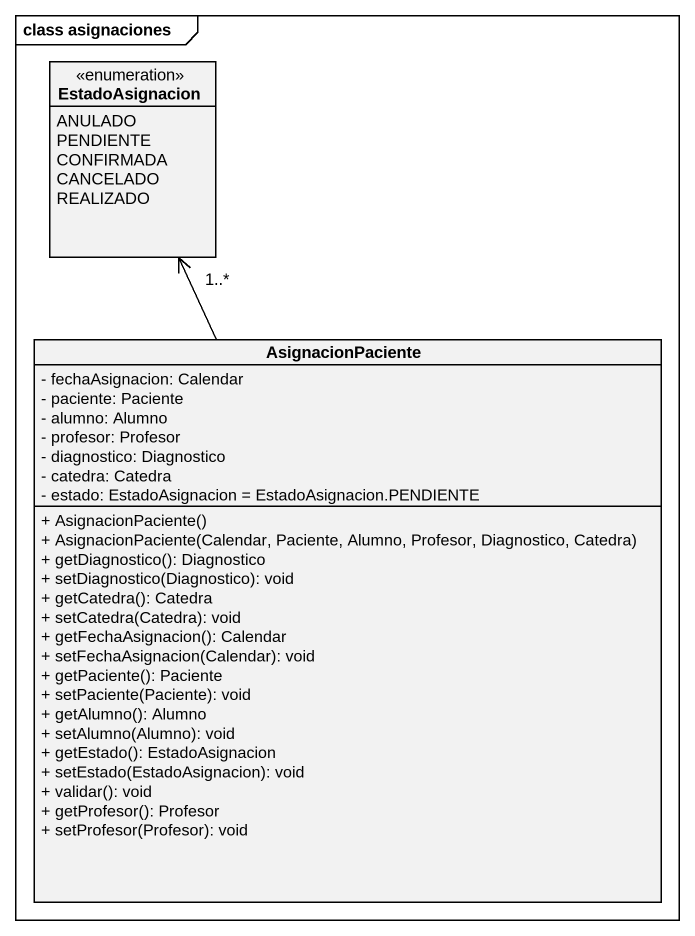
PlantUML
@startuml
mainframe class asignaciones
hide circle
hide empty members
skinparam classAttributeIconSize 0
enum EstadoAsignacion {
  ANULADO
  PENDIENTE
  CONFIRMADA
  CANCELADO
  REALIZADO
}
class AsignacionPaciente {
  - fechaAsignacion: Calendar
  - paciente: Paciente
  - alumno: Alumno
  - profesor: Profesor
  - diagnostico: Diagnostico
  - catedra: Catedra
  - estado: EstadoAsignacion = EstadoAsignacion.PENDIENTE
  + AsignacionPaciente()
  + AsignacionPaciente(Calendar, Paciente, Alumno, Profesor, Diagnostico, Catedra)
  + getDiagnostico(): Diagnostico
  + setDiagnostico(Diagnostico): void
  + getCatedra(): Catedra
  + setCatedra(Catedra): void
  + getFechaAsignacion(): Calendar
  + setFechaAsignacion(Calendar): void
  + getPaciente(): Paciente
  + setPaciente(Paciente): void
  + getAlumno(): Alumno
  + setAlumno(Alumno): void
  + getEstado(): EstadoAsignacion
  + setEstado(EstadoAsignacion): void
  + validar(): void
  + getProfesor(): Profesor
  + setProfesor(Profesor): void
}
AsignacionPaciente -up-> "1..*" EstadoAsignacion
@enduml
